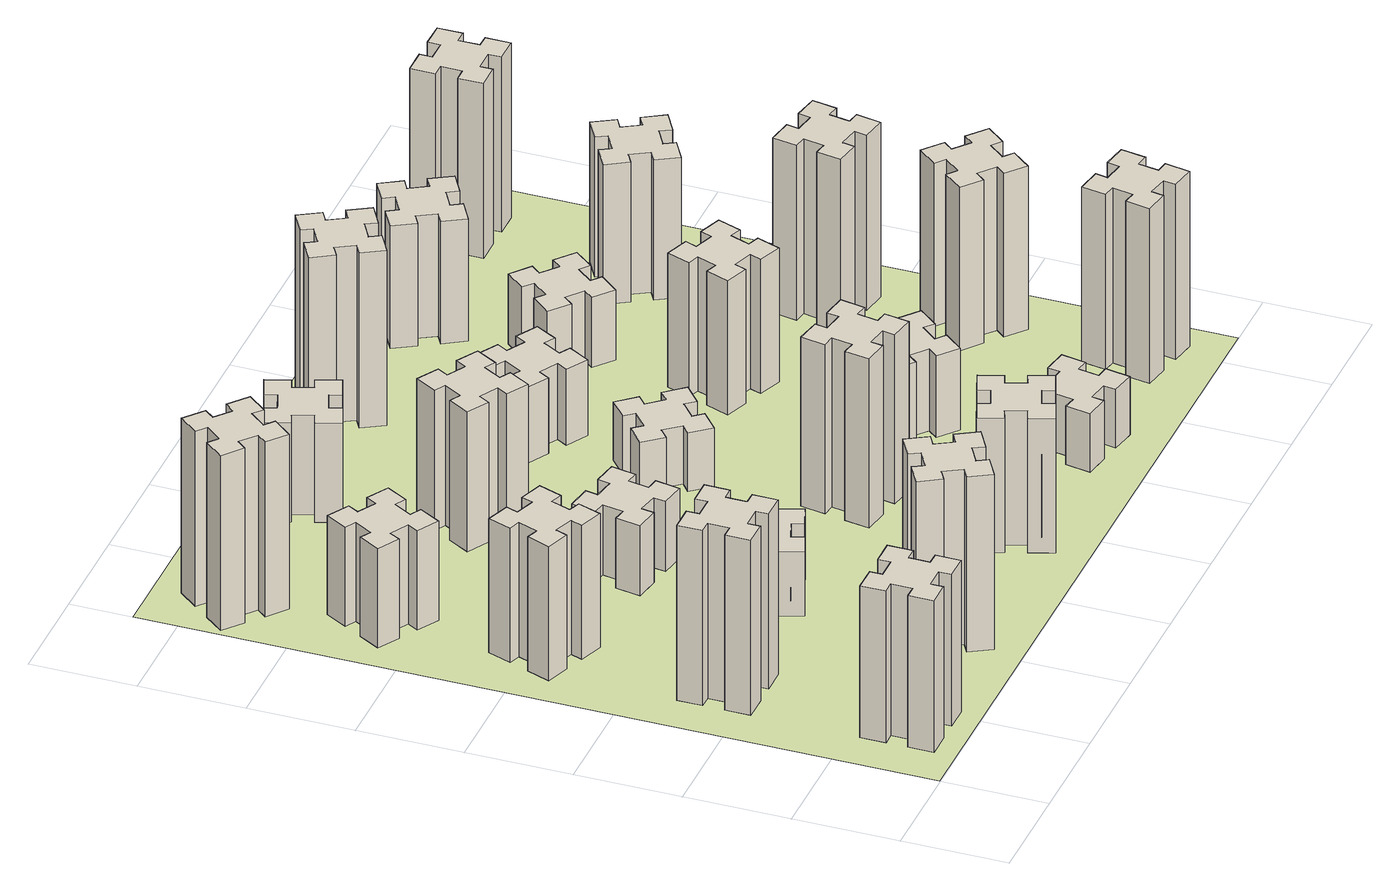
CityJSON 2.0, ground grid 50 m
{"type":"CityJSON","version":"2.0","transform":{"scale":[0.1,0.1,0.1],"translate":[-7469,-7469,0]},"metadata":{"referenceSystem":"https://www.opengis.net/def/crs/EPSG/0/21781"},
"CityObjects":{
"building1":{"type":"Building","attributes":{"class":"1000","function":"1000","usage":"1000","yearOfConstruction":2016,"roofType":"1000","measuredHeight":78,"storeysAboveGround":30,"storeysBelowGround":0},"geometry":[{"type":"Solid","lod":"1","boundaries":[[[[0,1,2,3,4,5,6,7,8,9,10,11,12,13,14,15,16,17,18,19]],[[17,16,20,21]],[[16,15,22,20]],[[15,14,23,22]],[[14,13,24,23]],[[13,12,25,24]],[[12,11,26,25]],[[11,10,27,26]],[[10,9,28,27]],[[9,8,29,28]],[[8,7,30,29]],[[7,6,31,30]],[[6,5,32,31]],[[5,4,33,32]],[[4,3,34,33]],[[3,2,35,34]],[[2,1,36,35]],[[1,0,37,36]],[[0,19,38,37]],[[19,18,39,38]],[[18,17,21,39]],[[24,25,26,27,28,29,30,31,32,33,34,35,36,37,38,39,21,20,22,23]]]]}]},
"building2":{"type":"Building","attributes":{"class":"1000","function":"1000","usage":"1000","yearOfConstruction":2016,"roofType":"1000","measuredHeight":90,"storeysAboveGround":30,"storeysBelowGround":0},"geometry":[{"type":"Solid","lod":"1","boundaries":[[[[40,41,42,43,44,45,46,47,48,49,50,51,52,53,54,55,56,57,58,59]],[[57,56,60,61]],[[56,55,62,60]],[[55,54,63,62]],[[54,53,64,63]],[[53,52,65,64]],[[52,51,66,65]],[[51,50,67,66]],[[50,49,68,67]],[[49,48,69,68]],[[48,47,70,69]],[[47,46,71,70]],[[46,45,72,71]],[[45,44,73,72]],[[44,43,74,73]],[[43,42,75,74]],[[42,41,76,75]],[[41,40,77,76]],[[40,59,78,77]],[[59,58,79,78]],[[58,57,61,79]],[[64,65,66,67,68,69,70,71,72,73,74,75,76,77,78,79,61,60,62,63]]]]}]},
"building3":{"type":"Building","attributes":{"class":"1000","function":"1000","usage":"1000","yearOfConstruction":2016,"roofType":"1000","measuredHeight":69,"storeysAboveGround":30,"storeysBelowGround":0},"geometry":[{"type":"Solid","lod":"1","boundaries":[[[[80,81,82,83,84,85,86,87,88,89,90,91,92,93,94,95,96,97,98,99]],[[97,96,100,101]],[[96,95,102,100]],[[95,94,103,102]],[[94,93,104,103]],[[93,92,105,104]],[[92,91,106,105]],[[91,90,107,106]],[[90,89,108,107]],[[89,88,109,108]],[[88,87,110,109]],[[87,86,111,110]],[[86,85,112,111]],[[85,84,113,112]],[[84,83,114,113]],[[83,82,115,114]],[[82,81,116,115]],[[81,80,117,116]],[[80,99,118,117]],[[99,98,119,118]],[[98,97,101,119]],[[104,105,106,107,108,109,110,111,112,113,114,115,116,117,118,119,101,100,102,103]]]]}]},
"building4":{"type":"Building","attributes":{"class":"1000","function":"1000","usage":"1000","yearOfConstruction":2016,"roofType":"1000","measuredHeight":51,"storeysAboveGround":30,"storeysBelowGround":0},"geometry":[{"type":"Solid","lod":"1","boundaries":[[[[120,121,122,123,124,125,126,127,128,129,130,131,132,133,134,135,136,137,138,139]],[[137,136,140,141]],[[136,135,142,140]],[[135,134,143,142]],[[134,133,144,143]],[[133,132,145,144]],[[132,131,146,145]],[[131,130,147,146]],[[130,129,148,147]],[[129,128,149,148]],[[128,127,150,149]],[[127,126,151,150]],[[126,125,152,151]],[[125,124,153,152]],[[124,123,154,153]],[[123,122,155,154]],[[122,121,156,155]],[[121,120,157,156]],[[120,139,158,157]],[[139,138,159,158]],[[138,137,141,159]],[[144,145,146,147,148,149,150,151,152,153,154,155,156,157,158,159,141,140,142,143]]]]}]},
"building5":{"type":"Building","attributes":{"class":"1000","function":"1000","usage":"1000","yearOfConstruction":2016,"roofType":"1000","measuredHeight":90,"storeysAboveGround":30,"storeysBelowGround":0},"geometry":[{"type":"Solid","lod":"1","boundaries":[[[[160,161,162,163,164,165,166,167,168,169,170,171,172,173,174,175,176,177,178,179]],[[177,176,180,181]],[[176,175,182,180]],[[175,174,183,182]],[[174,173,184,183]],[[173,172,185,184]],[[172,171,186,185]],[[171,170,187,186]],[[170,169,188,187]],[[169,168,189,188]],[[168,167,190,189]],[[167,166,191,190]],[[166,165,192,191]],[[165,164,193,192]],[[164,163,194,193]],[[163,162,195,194]],[[162,161,196,195]],[[161,160,197,196]],[[160,179,198,197]],[[179,178,199,198]],[[178,177,181,199]],[[184,185,186,187,188,189,190,191,192,193,194,195,196,197,198,199,181,180,182,183]]]]}]},
"building6":{"type":"Building","attributes":{"class":"1000","function":"1000","usage":"1000","yearOfConstruction":2016,"roofType":"1000","measuredHeight":90,"storeysAboveGround":30,"storeysBelowGround":0},"geometry":[{"type":"Solid","lod":"1","boundaries":[[[[200,201,202,203,204,205,206,207,208,209,210,211,212,213,214,215,216,217,218,219]],[[217,216,220,221]],[[216,215,222,220]],[[215,214,223,222]],[[214,213,224,223]],[[213,212,225,224]],[[212,211,226,225]],[[211,210,227,226]],[[210,209,228,227]],[[209,208,229,228]],[[208,207,230,229]],[[207,206,231,230]],[[206,205,232,231]],[[205,204,233,232]],[[204,203,234,233]],[[203,202,235,234]],[[202,201,236,235]],[[201,200,237,236]],[[200,219,238,237]],[[219,218,239,238]],[[218,217,221,239]],[[224,225,226,227,228,229,230,231,232,233,234,235,236,237,238,239,221,220,222,223]]]]}]},
"building7":{"type":"Building","attributes":{"class":"1000","function":"1000","usage":"1000","yearOfConstruction":2016,"roofType":"1000","measuredHeight":33,"storeysAboveGround":30,"storeysBelowGround":0},"geometry":[{"type":"Solid","lod":"1","boundaries":[[[[240,241,242,243,244,245,246,247,248,249,250,251,252,253,254,255,256,257,258,259]],[[257,256,260,261]],[[256,255,262,260]],[[255,254,263,262]],[[254,253,264,263]],[[253,252,265,264]],[[252,251,266,265]],[[251,250,267,266]],[[250,249,268,267]],[[249,248,269,268]],[[248,247,270,269]],[[247,246,271,270]],[[246,245,272,271]],[[245,244,273,272]],[[244,243,274,273]],[[243,242,275,274]],[[242,241,276,275]],[[241,240,277,276]],[[240,259,278,277]],[[259,258,279,278]],[[258,257,261,279]],[[264,265,266,267,268,269,270,271,272,273,274,275,276,277,278,279,261,260,262,263]]]]}]},
"building8":{"type":"Building","attributes":{"class":"1000","function":"1000","usage":"1000","yearOfConstruction":2016,"roofType":"1000","measuredHeight":36,"storeysAboveGround":30,"storeysBelowGround":0},"geometry":[{"type":"Solid","lod":"1","boundaries":[[[[280,281,282,283,284,285,286,287,288,289,290,291,292,293,294,295,296,297,298,299]],[[297,296,300,301]],[[296,295,302,300]],[[295,294,303,302]],[[294,293,304,303]],[[293,292,305,304]],[[292,291,306,305]],[[291,290,307,306]],[[290,289,308,307]],[[289,288,309,308]],[[288,287,310,309]],[[287,286,311,310]],[[286,285,312,311]],[[285,284,313,312]],[[284,283,314,313]],[[283,282,315,314]],[[282,281,316,315]],[[281,280,317,316]],[[280,299,318,317]],[[299,298,319,318]],[[298,297,301,319]],[[304,305,306,307,308,309,310,311,312,313,314,315,316,317,318,319,301,300,302,303]]]]}]},
"building9":{"type":"Building","attributes":{"class":"1000","function":"1000","usage":"1000","yearOfConstruction":2016,"roofType":"1000","measuredHeight":72,"storeysAboveGround":30,"storeysBelowGround":0},"geometry":[{"type":"Solid","lod":"1","boundaries":[[[[320,321,322,323,324,325,326,327,328,329,330,331,332,333,334,335,336,337,338,339]],[[337,336,340,341]],[[336,335,342,340]],[[335,334,343,342]],[[334,333,344,343]],[[333,332,345,344]],[[332,331,346,345]],[[331,330,347,346]],[[330,329,348,347]],[[329,328,349,348]],[[328,327,350,349]],[[327,326,351,350]],[[326,325,352,351]],[[325,324,353,352]],[[324,323,354,353]],[[323,322,355,354]],[[322,321,356,355]],[[321,320,357,356]],[[320,339,358,357]],[[339,338,359,358]],[[338,337,341,359]],[[344,345,346,347,348,349,350,351,352,353,354,355,356,357,358,359,341,340,342,343]]]]}]},
"building10":{"type":"Building","attributes":{"class":"1000","function":"1000","usage":"1000","yearOfConstruction":2016,"roofType":"1000","measuredHeight":69,"storeysAboveGround":30,"storeysBelowGround":0},"geometry":[{"type":"Solid","lod":"1","boundaries":[[[[360,361,362,363,364,365,366,367,368,369,370,371,372,373,374,375,376,377,378,379]],[[377,376,380,381]],[[376,375,382,380]],[[375,374,383,382]],[[374,373,384,383]],[[373,372,385,384]],[[372,371,386,385]],[[371,370,387,386]],[[370,369,388,387]],[[369,368,389,388]],[[368,367,390,389]],[[367,366,391,390]],[[366,365,392,391]],[[365,364,393,392]],[[364,363,394,393]],[[363,362,395,394]],[[362,361,396,395]],[[361,360,397,396]],[[360,379,398,397]],[[379,378,399,398]],[[378,377,381,399]],[[384,385,386,387,388,389,390,391,392,393,394,395,396,397,398,399,381,380,382,383]]]]}]},
"building11":{"type":"Building","attributes":{"class":"1000","function":"1000","usage":"1000","yearOfConstruction":2016,"roofType":"1000","measuredHeight":51,"storeysAboveGround":30,"storeysBelowGround":0},"geometry":[{"type":"Solid","lod":"1","boundaries":[[[[400,401,402,403,404,405,406,407,408,409,410,411,412,413,414,415,416,417,418,419]],[[417,416,420,421]],[[416,415,422,420]],[[415,414,423,422]],[[414,413,424,423]],[[413,412,425,424]],[[412,411,426,425]],[[411,410,427,426]],[[410,409,428,427]],[[409,408,429,428]],[[408,407,430,429]],[[407,406,431,430]],[[406,405,432,431]],[[405,404,433,432]],[[404,403,434,433]],[[403,402,435,434]],[[402,401,436,435]],[[401,400,437,436]],[[400,419,438,437]],[[419,418,439,438]],[[418,417,421,439]],[[424,425,426,427,428,429,430,431,432,433,434,435,436,437,438,439,421,420,422,423]]]]}]},
"building12":{"type":"Building","attributes":{"class":"1000","function":"1000","usage":"1000","yearOfConstruction":2016,"roofType":"1000","measuredHeight":87,"storeysAboveGround":30,"storeysBelowGround":0},"geometry":[{"type":"Solid","lod":"1","boundaries":[[[[440,441,442,443,444,445,446,447,448,449,450,451,452,453,454,455,456,457,458,459]],[[457,456,460,461]],[[456,455,462,460]],[[455,454,463,462]],[[454,453,464,463]],[[453,452,465,464]],[[452,451,466,465]],[[451,450,467,466]],[[450,449,468,467]],[[449,448,469,468]],[[448,447,470,469]],[[447,446,471,470]],[[446,445,472,471]],[[445,444,473,472]],[[444,443,474,473]],[[443,442,475,474]],[[442,441,476,475]],[[441,440,477,476]],[[440,459,478,477]],[[459,458,479,478]],[[458,457,461,479]],[[464,465,466,467,468,469,470,471,472,473,474,475,476,477,478,479,461,460,462,463]]]]}]},
"building13":{"type":"Building","attributes":{"class":"1000","function":"1000","usage":"1000","yearOfConstruction":2016,"roofType":"1000","measuredHeight":30,"storeysAboveGround":30,"storeysBelowGround":0},"geometry":[{"type":"Solid","lod":"1","boundaries":[[[[480,481,482,483,484,485,486,487,488,489,490,491,492,493,494,495,496,497,498,499]],[[497,496,500,501]],[[496,495,502,500]],[[495,494,503,502]],[[494,493,504,503]],[[493,492,505,504]],[[492,491,506,505]],[[491,490,507,506]],[[490,489,508,507]],[[489,488,509,508]],[[488,487,510,509]],[[487,486,511,510]],[[486,485,512,511]],[[485,484,513,512]],[[484,483,514,513]],[[483,482,515,514]],[[482,481,516,515]],[[481,480,517,516]],[[480,499,518,517]],[[499,498,519,518]],[[498,497,501,519]],[[504,505,506,507,508,509,510,511,512,513,514,515,516,517,518,519,501,500,502,503]]]]}]},
"building14":{"type":"Building","attributes":{"class":"1000","function":"1000","usage":"1000","yearOfConstruction":2016,"roofType":"1000","measuredHeight":39,"storeysAboveGround":30,"storeysBelowGround":0},"geometry":[{"type":"Solid","lod":"1","boundaries":[[[[520,521,522,523,524,525,526,527,528,529,530,531,532,533,534,535,536,537,538,539]],[[537,536,540,541]],[[536,535,542,540]],[[535,534,543,542]],[[534,533,544,543]],[[533,532,545,544]],[[532,531,546,545]],[[531,530,547,546]],[[530,529,548,547]],[[529,528,549,548]],[[528,527,550,549]],[[527,526,551,550]],[[526,525,552,551]],[[525,524,553,552]],[[524,523,554,553]],[[523,522,555,554]],[[522,521,556,555]],[[521,520,557,556]],[[520,539,558,557]],[[539,538,559,558]],[[538,537,541,559]],[[544,545,546,547,548,549,550,551,552,553,554,555,556,557,558,559,541,540,542,543]]]]}]},
"building15":{"type":"Building","attributes":{"class":"1000","function":"1000","usage":"1000","yearOfConstruction":2016,"roofType":"1000","measuredHeight":30,"storeysAboveGround":30,"storeysBelowGround":0},"geometry":[{"type":"Solid","lod":"1","boundaries":[[[[560,561,562,563,564,565,566,567,568,569,570,571,572,573,574,575,576,577,578,579]],[[577,576,580,581]],[[576,575,582,580]],[[575,574,583,582]],[[574,573,584,583]],[[573,572,585,584]],[[572,571,586,585]],[[571,570,587,586]],[[570,569,588,587]],[[569,568,589,588]],[[568,567,590,589]],[[567,566,591,590]],[[566,565,592,591]],[[565,564,593,592]],[[564,563,594,593]],[[563,562,595,594]],[[562,561,596,595]],[[561,560,597,596]],[[560,579,598,597]],[[579,578,599,598]],[[578,577,581,599]],[[584,585,586,587,588,589,590,591,592,593,594,595,596,597,598,599,581,580,582,583]]]]}]},
"building16":{"type":"Building","attributes":{"class":"1000","function":"1000","usage":"1000","yearOfConstruction":2016,"roofType":"1000","measuredHeight":90,"storeysAboveGround":30,"storeysBelowGround":0},"geometry":[{"type":"Solid","lod":"1","boundaries":[[[[600,601,602,603,604,605,606,607,608,609,610,611,612,613,614,615,616,617,618,619]],[[617,616,620,621]],[[616,615,622,620]],[[615,614,623,622]],[[614,613,624,623]],[[613,612,625,624]],[[612,611,626,625]],[[611,610,627,626]],[[610,609,628,627]],[[609,608,629,628]],[[608,607,630,629]],[[607,606,631,630]],[[606,605,632,631]],[[605,604,633,632]],[[604,603,634,633]],[[603,602,635,634]],[[602,601,636,635]],[[601,600,637,636]],[[600,619,638,637]],[[619,618,639,638]],[[618,617,621,639]],[[624,625,626,627,628,629,630,631,632,633,634,635,636,637,638,639,621,620,622,623]]]]}]},
"building17":{"type":"Building","attributes":{"class":"1000","function":"1000","usage":"1000","yearOfConstruction":2016,"roofType":"1000","measuredHeight":42,"storeysAboveGround":30,"storeysBelowGround":0},"geometry":[{"type":"Solid","lod":"1","boundaries":[[[[640,641,642,643,644,645,646,647,648,649,650,651,652,653,654,655,656,657,658,659]],[[657,656,660,661]],[[656,655,662,660]],[[655,654,663,662]],[[654,653,664,663]],[[653,652,665,664]],[[652,651,666,665]],[[651,650,667,666]],[[650,649,668,667]],[[649,648,669,668]],[[648,647,670,669]],[[647,646,671,670]],[[646,645,672,671]],[[645,644,673,672]],[[644,643,674,673]],[[643,642,675,674]],[[642,641,676,675]],[[641,640,677,676]],[[640,659,678,677]],[[659,658,679,678]],[[658,657,661,679]],[[664,665,666,667,668,669,670,671,672,673,674,675,676,677,678,679,661,660,662,663]]]]}]},
"building18":{"type":"Building","attributes":{"class":"1000","function":"1000","usage":"1000","yearOfConstruction":2016,"roofType":"1000","measuredHeight":69,"storeysAboveGround":30,"storeysBelowGround":0},"geometry":[{"type":"Solid","lod":"1","boundaries":[[[[680,681,682,683,684,685,686,687,688,689,690,691,692,693,694,695,696,697,698,699]],[[697,696,700,701]],[[696,695,702,700]],[[695,694,703,702]],[[694,693,704,703]],[[693,692,705,704]],[[692,691,706,705]],[[691,690,707,706]],[[690,689,708,707]],[[689,688,709,708]],[[688,687,710,709]],[[687,686,711,710]],[[686,685,712,711]],[[685,684,713,712]],[[684,683,714,713]],[[683,682,715,714]],[[682,681,716,715]],[[681,680,717,716]],[[680,699,718,717]],[[699,698,719,718]],[[698,697,701,719]],[[704,705,706,707,708,709,710,711,712,713,714,715,716,717,718,719,701,700,702,703]]]]}]},
"building19":{"type":"Building","attributes":{"class":"1000","function":"1000","usage":"1000","yearOfConstruction":2016,"roofType":"1000","measuredHeight":36,"storeysAboveGround":30,"storeysBelowGround":0},"geometry":[{"type":"Solid","lod":"1","boundaries":[[[[720,721,722,723,724,725,726,727,728,729,730,731,732,733,734,735,736,737,738,739]],[[737,736,740,741]],[[736,735,742,740]],[[735,734,743,742]],[[734,733,744,743]],[[733,732,745,744]],[[732,731,746,745]],[[731,730,747,746]],[[730,729,748,747]],[[729,728,749,748]],[[728,727,750,749]],[[727,726,751,750]],[[726,725,752,751]],[[725,724,753,752]],[[724,723,754,753]],[[723,722,755,754]],[[722,721,756,755]],[[721,720,757,756]],[[720,739,758,757]],[[739,738,759,758]],[[738,737,741,759]],[[744,745,746,747,748,749,750,751,752,753,754,755,756,757,758,759,741,740,742,743]]]]}]},
"building20":{"type":"Building","attributes":{"class":"1000","function":"1000","usage":"1000","yearOfConstruction":2016,"roofType":"1000","measuredHeight":90,"storeysAboveGround":30,"storeysBelowGround":0},"geometry":[{"type":"Solid","lod":"1","boundaries":[[[[760,761,762,763,764,765,766,767,768,769,770,771,772,773,774,775,776,777,778,779]],[[777,776,780,781]],[[776,775,782,780]],[[775,774,783,782]],[[774,773,784,783]],[[773,772,785,784]],[[772,771,786,785]],[[771,770,787,786]],[[770,769,788,787]],[[769,768,789,788]],[[768,767,790,789]],[[767,766,791,790]],[[766,765,792,791]],[[765,764,793,792]],[[764,763,794,793]],[[763,762,795,794]],[[762,761,796,795]],[[761,760,797,796]],[[760,779,798,797]],[[779,778,799,798]],[[778,777,781,799]],[[784,785,786,787,788,789,790,791,792,793,794,795,796,797,798,799,781,780,782,783]]]]}]},
"building21":{"type":"Building","attributes":{"class":"1000","function":"1000","usage":"1000","yearOfConstruction":2016,"roofType":"1000","measuredHeight":63,"storeysAboveGround":30,"storeysBelowGround":0},"geometry":[{"type":"Solid","lod":"1","boundaries":[[[[800,801,802,803,804,805,806,807,808,809,810,811,812,813,814,815,816,817,818,819]],[[817,816,820,821]],[[816,815,822,820]],[[815,814,823,822]],[[814,813,824,823]],[[813,812,825,824]],[[812,811,826,825]],[[811,810,827,826]],[[810,809,828,827]],[[809,808,829,828]],[[808,807,830,829]],[[807,806,831,830]],[[806,805,832,831]],[[805,804,833,832]],[[804,803,834,833]],[[803,802,835,834]],[[802,801,836,835]],[[801,800,837,836]],[[800,819,838,837]],[[819,818,839,838]],[[818,817,821,839]],[[824,825,826,827,828,829,830,831,832,833,834,835,836,837,838,839,821,820,822,823]]]]}]},
"building22":{"type":"Building","attributes":{"class":"1000","function":"1000","usage":"1000","yearOfConstruction":2016,"roofType":"1000","measuredHeight":84,"storeysAboveGround":30,"storeysBelowGround":0},"geometry":[{"type":"Solid","lod":"1","boundaries":[[[[840,841,842,843,844,845,846,847,848,849,850,851,852,853,854,855,856,857,858,859]],[[857,856,860,861]],[[856,855,862,860]],[[855,854,863,862]],[[854,853,864,863]],[[853,852,865,864]],[[852,851,866,865]],[[851,850,867,866]],[[850,849,868,867]],[[849,848,869,868]],[[848,847,870,869]],[[847,846,871,870]],[[846,845,872,871]],[[845,844,873,872]],[[844,843,874,873]],[[843,842,875,874]],[[842,841,876,875]],[[841,840,877,876]],[[840,859,878,877]],[[859,858,879,878]],[[858,857,861,879]],[[864,865,866,867,868,869,870,871,872,873,874,875,876,877,878,879,861,860,862,863]]]]}]},
"building23":{"type":"Building","attributes":{"class":"1000","function":"1000","usage":"1000","yearOfConstruction":2016,"roofType":"1000","measuredHeight":90,"storeysAboveGround":30,"storeysBelowGround":0},"geometry":[{"type":"Solid","lod":"1","boundaries":[[[[880,881,882,883,884,885,886,887,888,889,890,891,892,893,894,895,896,897,898,899]],[[897,896,900,901]],[[896,895,902,900]],[[895,894,903,902]],[[894,893,904,903]],[[893,892,905,904]],[[892,891,906,905]],[[891,890,907,906]],[[890,889,908,907]],[[889,888,909,908]],[[888,887,910,909]],[[887,886,911,910]],[[886,885,912,911]],[[885,884,913,912]],[[884,883,914,913]],[[883,882,915,914]],[[882,881,916,915]],[[881,880,917,916]],[[880,899,918,917]],[[899,898,919,918]],[[898,897,901,919]],[[904,905,906,907,908,909,910,911,912,913,914,915,916,917,918,919,901,900,902,903]]]]}]},
"building24":{"type":"Building","attributes":{"class":"1000","function":"1000","usage":"1000","yearOfConstruction":2016,"roofType":"1000","measuredHeight":72,"storeysAboveGround":30,"storeysBelowGround":0},"geometry":[{"type":"Solid","lod":"1","boundaries":[[[[920,921,922,923,924,925,926,927,928,929,930,931,932,933,934,935,936,937,938,939]],[[937,936,940,941]],[[936,935,942,940]],[[935,934,943,942]],[[934,933,944,943]],[[933,932,945,944]],[[932,931,946,945]],[[931,930,947,946]],[[930,929,948,947]],[[929,928,949,948]],[[928,927,950,949]],[[927,926,951,950]],[[926,925,952,951]],[[925,924,953,952]],[[924,923,954,953]],[[923,922,955,954]],[[922,921,956,955]],[[921,920,957,956]],[[920,939,958,957]],[[939,938,959,958]],[[938,937,941,959]],[[944,945,946,947,948,949,950,951,952,953,954,955,956,957,958,959,941,940,942,943]]]]}]},
"building25":{"type":"Building","attributes":{"class":"1000","function":"1000","usage":"1000","yearOfConstruction":2016,"roofType":"1000","measuredHeight":90,"storeysAboveGround":30,"storeysBelowGround":0},"geometry":[{"type":"Solid","lod":"1","boundaries":[[[[960,961,962,963,964,965,966,967,968,969,970,971,972,973,974,975,976,977,978,979]],[[977,976,980,981]],[[976,975,982,980]],[[975,974,983,982]],[[974,973,984,983]],[[973,972,985,984]],[[972,971,986,985]],[[971,970,987,986]],[[970,969,988,987]],[[969,968,989,988]],[[968,967,990,989]],[[967,966,991,990]],[[966,965,992,991]],[[965,964,993,992]],[[964,963,994,993]],[[963,962,995,994]],[[962,961,996,995]],[[961,960,997,996]],[[960,979,998,997]],[[979,978,999,998]],[[978,977,981,999]],[[984,985,986,987,988,989,990,991,992,993,994,995,996,997,998,999,981,980,982,983]]]]}]},
"landuse1":{"type":"LandUse","attributes":{"name":"plot1","function":"1010"},"geometry":[{"type":"MultiSurface","lod":"1","boundaries":[[[1000,1001,1002,1003]]]}]}
},
"vertices":[
[265,325,0],[265,225,0],[205,225,0],[205,105,0],[325,105,0],[325,165,0],[425,165,0],[425,105,0],[545,105,0],[545,225,0],[485,225,0],[485,325,0],[545,325,0],[545,445,0],[425,445,0],[425,385,0],[325,385,0],[325,445,0],[205,445,0],[205,325,0],[325,385,780],[325,445,780],[425,385,780],[425,445,780],[545,445,780],[545,325,780],[485,325,780],[485,225,780],[545,225,780],[545,105,780],[425,105,780],[425,165,780],[325,165,780],[325,105,780],[205,105,780],[205,225,780],[265,225,780],[265,325,780],[205,325,780],[205,445,780],
[265,1165,0],[265,1065,0],[205,1065,0],[205,945,0],[325,945,0],[325,1005,0],[425,1005,0],[425,945,0],[545,945,0],[545,1065,0],[485,1065,0],[485,1165,0],[545,1165,0],[545,1285,0],[425,1285,0],[425,1225,0],[325,1225,0],[325,1285,0],[205,1285,0],[205,1165,0],[325,1225,900],[325,1285,900],[425,1225,900],[425,1285,900],[545,1285,900],[545,1165,900],[485,1165,900],[485,1065,900],[545,1065,900],[545,945,900],[425,945,900],[425,1005,900],[325,1005,900],[325,945,900],[205,945,900],[205,1065,900],[265,1065,900],[265,1165,900],[205,1165,900],[205,1285,900],
[291,1869,0],[385,1835,0],[364,1779,0],[477,1737,0],[518,1850,0],[462,1871,0],[496,1965,0],[552,1944,0],[593,2057,0],[480,2098,0],[460,2042,0],[366,2076,0],[387,2132,0],[274,2173,0],[233,2060,0],[289,2040,0],[255,1946,0],[199,1967,0],[157,1854,0],[270,1813,0],[255,1946,690],[199,1967,690],[289,2040,690],[233,2060,690],[274,2173,690],[387,2132,690],[366,2076,690],[460,2042,690],[480,2098,690],[593,2057,690],[552,1944,690],[496,1965,690],[462,1871,690],[518,1850,690],[477,1737,690],[364,1779,690],[385,1835,690],[291,1869,690],[270,1813,690],[157,1854,690],
[446,2597,0],[496,2684,0],[548,2654,0],[608,2758,0],[504,2818,0],[474,2766,0],[387,2816,0],[417,2868,0],[313,2928,0],[253,2824,0],[305,2794,0],[255,2707,0],[203,2737,0],[143,2633,0],[247,2573,0],[277,2625,0],[364,2575,0],[334,2523,0],[438,2463,0],[498,2567,0],[364,2575,510],[334,2523,510],[277,2625,510],[247,2573,510],[143,2633,510],[203,2737,510],[255,2707,510],[305,2794,510],[253,2824,510],[313,2928,510],[417,2868,510],[387,2816,510],[474,2766,510],[504,2818,510],[608,2758,510],[548,2654,510],[496,2684,510],[446,2597,510],[498,2567,510],[438,2463,510],
[1127,255,0],[1214,305,0],[1244,253,0],[1348,313,0],[1288,417,0],[1236,387,0],[1186,474,0],[1238,504,0],[1178,608,0],[1074,548,0],[1104,496,0],[1017,446,0],[987,498,0],[883,438,0],[943,334,0],[995,364,0],[1045,277,0],[993,247,0],[1053,143,0],[1157,203,0],[1045,277,900],[993,247,900],[995,364,900],[943,334,900],[883,438,900],[987,498,900],[1017,446,900],[1104,496,900],[1074,548,900],[1178,608,900],[1238,504,900],[1186,474,900],[1236,387,900],[1288,417,900],[1348,313,900],[1244,253,900],[1214,305,900],[1127,255,900],[1157,203,900],[1053,143,900],
[384,3387,0],[308,3452,0],[346,3498,0],[254,3575,0],[177,3483,0],[223,3444,0],[159,3368,0],[113,3406,0],[36,3314,0],[128,3237,0],[166,3283,0],[243,3219,0],[204,3173,0],[296,3096,0],[373,3188,0],[327,3226,0],[392,3303,0],[438,3264,0],[515,3356,0],[423,3433,0],[392,3303,900],[438,3264,900],[327,3226,900],[373,3188,900],[296,3096,900],[204,3173,900],[243,3219,900],[166,3283,900],[128,3237,900],[36,3314,900],[113,3406,900],[159,3368,900],[223,3444,900],[177,3483,900],[254,3575,900],[346,3498,900],[308,3452,900],[384,3387,900],[423,3433,900],[515,3356,900],
[1125,1336,0],[1031,1302,0],[1010,1358,0],[897,1317,0],[939,1204,0],[995,1225,0],[1029,1131,0],[973,1110,0],[1014,997,0],[1127,1039,0],[1106,1095,0],[1200,1129,0],[1220,1073,0],[1333,1114,0],[1292,1227,0],[1236,1206,0],[1202,1300,0],[1258,1320,0],[1217,1433,0],[1104,1392,0],[1202,1300,330],[1258,1320,330],[1236,1206,330],[1292,1227,330],[1333,1114,330],[1220,1073,330],[1200,1129,330],[1106,1095,330],[1127,1039,330],[1014,997,330],[973,1110,330],[1029,1131,330],[995,1225,330],[939,1204,330],[897,1317,330],[1010,1358,330],[1031,1302,330],[1125,1336,330],[1104,1392,330],[1217,1433,330],
[1047,1756,0],[1145,1738,0],[1135,1679,0],[1253,1658,0],[1274,1777,0],[1215,1787,0],[1232,1885,0],[1291,1875,0],[1312,1993,0],[1194,2014,0],[1184,1955,0],[1085,1972,0],[1096,2031,0],[977,2052,0],[957,1934,0],[1016,1924,0],[998,1825,0],[939,1836,0],[918,1717,0],[1037,1697,0],[998,1825,360],[939,1836,360],[1016,1924,360],[957,1934,360],[977,2052,360],[1096,2031,360],[1085,1972,360],[1184,1955,360],[1194,2014,360],[1312,1993,360],[1291,1875,360],[1232,1885,360],[1215,1787,360],[1274,1777,360],[1253,1658,360],[1135,1679,360],[1145,1738,360],[1047,1756,360],[1037,1697,360],[918,1717,360],
[1314,2666,0],[1227,2716,0],[1257,2768,0],[1153,2828,0],[1093,2724,0],[1145,2694,0],[1095,2607,0],[1043,2637,0],[983,2533,0],[1087,2473,0],[1117,2525,0],[1204,2475,0],[1174,2423,0],[1278,2363,0],[1338,2467,0],[1286,2497,0],[1336,2584,0],[1388,2554,0],[1448,2658,0],[1344,2718,0],[1336,2584,720],[1388,2554,720],[1286,2497,720],[1338,2467,720],[1278,2363,720],[1174,2423,720],[1204,2475,720],[1117,2525,720],[1087,2473,720],[983,2533,720],[1043,2637,720],[1095,2607,720],[1145,2694,720],[1093,2724,720],[1153,2828,720],[1257,2768,720],[1227,2716,720],[1314,2666,720],[1344,2718,720],[1448,2658,720],
[1965,496,0],[1871,462,0],[1850,518,0],[1737,477,0],[1779,364,0],[1835,385,0],[1869,291,0],[1813,270,0],[1854,157,0],[1967,199,0],[1946,255,0],[2040,289,0],[2060,233,0],[2173,274,0],[2132,387,0],[2076,366,0],[2042,460,0],[2098,480,0],[2057,593,0],[1944,552,0],[2042,460,690],[2098,480,690],[2076,366,690],[2132,387,690],[2173,274,690],[2060,233,690],[2040,289,690],[1946,255,690],[1967,199,690],[1854,157,690],[1813,270,690],[1869,291,690],[1835,385,690],[1779,364,690],[1737,477,690],[1850,518,690],[1871,462,690],[1965,496,690],[1944,552,690],[2057,593,690],
[1125,3456,0],[1031,3422,0],[1010,3478,0],[897,3437,0],[939,3324,0],[995,3345,0],[1029,3251,0],[973,3230,0],[1014,3117,0],[1127,3159,0],[1106,3215,0],[1200,3249,0],[1220,3193,0],[1333,3234,0],[1292,3347,0],[1236,3326,0],[1202,3420,0],[1258,3440,0],[1217,3553,0],[1104,3512,0],[1202,3420,510],[1258,3440,510],[1236,3326,510],[1292,3347,510],[1333,3234,510],[1220,3193,510],[1200,3249,510],[1106,3215,510],[1127,3159,510],[1014,3117,510],[973,3230,510],[1029,3251,510],[995,3345,510],[939,3324,510],[897,3437,510],[1010,3478,510],[1031,3422,510],[1125,3456,510],[1104,3512,510],[1217,3553,510],
[2055,1047,0],[2072,1145,0],[2131,1135,0],[2152,1253,0],[2034,1274,0],[2024,1215,0],[1925,1232,0],[1936,1291,0],[1817,1312,0],[1797,1194,0],[1856,1184,0],[1838,1085,0],[1779,1096,0],[1758,977,0],[1877,957,0],[1887,1016,0],[1985,998,0],[1975,939,0],[2093,918,0],[2114,1037,0],[1985,998,870],[1975,939,870],[1887,1016,870],[1877,957,870],[1758,977,870],[1779,1096,870],[1838,1085,870],[1856,1184,870],[1797,1194,870],[1817,1312,870],[1936,1291,870],[1925,1232,870],[2024,1215,870],[2034,1274,870],[2152,1253,870],[2131,1135,870],[2072,1145,870],[2055,1047,870],[2114,1037,870],[2093,918,870],
[1972,1988,0],[1907,2064,0],[1953,2103,0],[1876,2195,0],[1784,2118,0],[1823,2072,0],[1746,2007,0],[1708,2053,0],[1616,1976,0],[1693,1884,0],[1739,1923,0],[1803,1846,0],[1757,1808,0],[1834,1716,0],[1926,1793,0],[1888,1839,0],[1964,1903,0],[2003,1857,0],[2095,1934,0],[2018,2026,0],[1964,1903,300],[2003,1857,300],[1888,1839,300],[1926,1793,300],[1834,1716,300],[1757,1808,300],[1803,1846,300],[1739,1923,300],[1693,1884,300],[1616,1976,300],[1708,2053,300],[1746,2007,300],[1823,2072,300],[1784,2118,300],[1876,2195,300],[1953,2103,300],[1907,2064,300],[1972,1988,300],[2018,2026,300],[2095,1934,300],
[2026,2497,0],[2076,2584,0],[2128,2554,0],[2188,2658,0],[2084,2718,0],[2054,2666,0],[1967,2716,0],[1997,2768,0],[1893,2828,0],[1833,2724,0],[1885,2694,0],[1835,2607,0],[1783,2637,0],[1723,2533,0],[1827,2473,0],[1857,2525,0],[1944,2475,0],[1914,2423,0],[2018,2363,0],[2078,2467,0],[1944,2475,390],[1914,2423,390],[1857,2525,390],[1827,2473,390],[1723,2533,390],[1783,2637,390],[1835,2607,390],[1885,2694,390],[1833,2724,390],[1893,2828,390],[1997,2768,390],[1967,2716,390],[2054,2666,390],[2084,2718,390],[2188,2658,390],[2128,2554,390],[2076,2584,390],[2026,2497,390],[2078,2467,390],[2018,2363,390],
[2596,444,0],[2578,345,0],[2519,356,0],[2498,237,0],[2617,217,0],[2627,276,0],[2725,258,0],[2715,199,0],[2833,178,0],[2854,297,0],[2795,307,0],[2812,405,0],[2871,395,0],[2892,513,0],[2774,534,0],[2764,475,0],[2665,492,0],[2676,551,0],[2557,572,0],[2537,454,0],[2665,492,300],[2676,551,300],[2764,475,300],[2774,534,300],[2892,513,300],[2871,395,300],[2812,405,300],[2795,307,300],[2854,297,300],[2833,178,300],[2715,199,300],[2725,258,300],[2627,276,300],[2617,217,300],[2498,237,300],[2519,356,300],[2578,345,300],[2596,444,300],[2537,454,300],[2557,572,300],
[1844,3556,0],[1757,3506,0],[1727,3558,0],[1623,3498,0],[1683,3394,0],[1735,3424,0],[1785,3337,0],[1733,3307,0],[1793,3203,0],[1897,3263,0],[1867,3315,0],[1954,3365,0],[1984,3313,0],[2088,3373,0],[2028,3477,0],[1976,3447,0],[1926,3534,0],[1978,3564,0],[1918,3668,0],[1814,3608,0],[1926,3534,900],[1978,3564,900],[1976,3447,900],[2028,3477,900],[2088,3373,900],[1984,3313,900],[1954,3365,900],[1867,3315,900],[1897,3263,900],[1793,3203,900],[1733,3307,900],[1785,3337,900],[1735,3424,900],[1683,3394,900],[1623,3498,900],[1727,3558,900],[1757,3506,900],[1844,3556,900],[1814,3608,900],[1918,3668,900],
[2647,1006,0],[2712,1083,0],[2758,1044,0],[2835,1136,0],[2743,1213,0],[2704,1167,0],[2628,1232,0],[2666,1278,0],[2574,1355,0],[2497,1263,0],[2543,1224,0],[2479,1148,0],[2433,1186,0],[2356,1094,0],[2448,1017,0],[2486,1063,0],[2563,999,0],[2524,953,0],[2616,876,0],[2693,968,0],[2563,999,420],[2524,953,420],[2486,1063,420],[2448,1017,420],[2356,1094,420],[2433,1186,420],[2479,1148,420],[2543,1224,420],[2497,1263,420],[2574,1355,420],[2666,1278,420],[2628,1232,420],[2704,1167,420],[2743,1213,420],[2835,1136,420],[2758,1044,420],[2712,1083,420],[2647,1006,420],[2693,968,420],[2616,876,420],
[2682,1871,0],[2716,1965,0],[2772,1944,0],[2813,2057,0],[2700,2098,0],[2680,2042,0],[2586,2076,0],[2607,2132,0],[2494,2173,0],[2453,2060,0],[2509,2040,0],[2475,1946,0],[2419,1967,0],[2377,1854,0],[2490,1813,0],[2511,1869,0],[2605,1835,0],[2584,1779,0],[2697,1737,0],[2738,1850,0],[2605,1835,690],[2584,1779,690],[2511,1869,690],[2490,1813,690],[2377,1854,690],[2419,1967,690],[2475,1946,690],[2509,2040,690],[2453,2060,690],[2494,2173,690],[2607,2132,690],[2586,2076,690],[2680,2042,690],[2700,2098,690],[2813,2057,690],[2772,1944,690],[2716,1965,690],[2682,1871,690],[2738,1850,690],[2697,1737,690],
[2486,2643,0],[2563,2579,0],[2524,2533,0],[2616,2456,0],[2693,2548,0],[2647,2586,0],[2712,2663,0],[2758,2624,0],[2835,2716,0],[2743,2793,0],[2704,2747,0],[2628,2812,0],[2666,2858,0],[2574,2935,0],[2497,2843,0],[2543,2804,0],[2479,2728,0],[2433,2766,0],[2356,2674,0],[2448,2597,0],[2479,2728,360],[2433,2766,360],[2543,2804,360],[2497,2843,360],[2574,2935,360],[2666,2858,360],[2628,2812,360],[2704,2747,360],[2743,2793,360],[2835,2716,360],[2758,2624,360],[2712,2663,360],[2647,2586,360],[2693,2548,360],[2616,2456,360],[2524,2533,360],[2563,2579,360],[2486,2643,360],[2448,2597,360],[2356,2674,360],
[3504,475,0],[3405,492,0],[3416,551,0],[3297,572,0],[3277,454,0],[3336,444,0],[3318,345,0],[3259,356,0],[3238,237,0],[3357,217,0],[3367,276,0],[3465,258,0],[3455,199,0],[3573,178,0],[3594,297,0],[3535,307,0],[3552,405,0],[3611,395,0],[3632,513,0],[3514,534,0],[3552,405,900],[3611,395,900],[3535,307,900],[3594,297,900],[3573,178,900],[3455,199,900],[3465,258,900],[3367,276,900],[3357,217,900],[3238,237,900],[3259,356,900],[3318,345,900],[3336,444,900],[3277,454,900],[3297,572,900],[3416,551,900],[3405,492,900],[3504,475,900],[3514,534,900],[3632,513,900],
[2716,3347,0],[2666,3434,0],[2718,3464,0],[2658,3568,0],[2554,3508,0],[2584,3456,0],[2497,3406,0],[2467,3458,0],[2363,3398,0],[2423,3294,0],[2475,3324,0],[2525,3237,0],[2473,3207,0],[2533,3103,0],[2637,3163,0],[2607,3215,0],[2694,3265,0],[2724,3213,0],[2828,3273,0],[2768,3377,0],[2694,3265,630],[2724,3213,630],[2607,3215,630],[2637,3163,630],[2533,3103,630],[2473,3207,630],[2525,3237,630],[2475,3324,630],[2423,3294,630],[2363,3398,630],[2467,3458,630],[2497,3406,630],[2584,3456,630],[2554,3508,630],[2658,3568,630],[2718,3464,630],[2666,3434,630],[2716,3347,630],[2768,3377,630],[2828,3273,630],
[3487,1006,0],[3552,1083,0],[3598,1044,0],[3675,1136,0],[3583,1213,0],[3544,1167,0],[3468,1232,0],[3506,1278,0],[3414,1355,0],[3337,1263,0],[3383,1224,0],[3319,1148,0],[3273,1186,0],[3196,1094,0],[3288,1017,0],[3326,1063,0],[3403,999,0],[3364,953,0],[3456,876,0],[3533,968,0],[3403,999,840],[3364,953,840],[3326,1063,840],[3288,1017,840],[3196,1094,840],[3273,1186,840],[3319,1148,840],[3383,1224,840],[3337,1263,840],[3414,1355,840],[3506,1278,840],[3468,1232,840],[3544,1167,840],[3583,1213,840],[3675,1136,840],[3598,1044,840],[3552,1083,840],[3487,1006,840],[3533,968,840],[3456,876,840],
[3267,1656,0],[3365,1638,0],[3355,1579,0],[3473,1558,0],[3494,1677,0],[3435,1687,0],[3452,1785,0],[3511,1775,0],[3532,1893,0],[3414,1914,0],[3404,1855,0],[3305,1872,0],[3316,1931,0],[3197,1952,0],[3177,1834,0],[3236,1824,0],[3218,1725,0],[3159,1736,0],[3138,1617,0],[3257,1597,0],[3218,1725,900],[3159,1736,900],[3236,1824,900],[3177,1834,900],[3197,1952,900],[3316,1931,900],[3305,1872,900],[3404,1855,900],[3414,1914,900],[3532,1893,900],[3511,1775,900],[3452,1785,900],[3435,1687,900],[3494,1677,900],[3473,1558,900],[3355,1579,900],[3365,1638,900],[3267,1656,900],[3257,1597,900],[3138,1617,900],
[3247,2475,0],[3334,2525,0],[3364,2473,0],[3468,2533,0],[3408,2637,0],[3356,2607,0],[3306,2694,0],[3358,2724,0],[3298,2828,0],[3194,2768,0],[3224,2716,0],[3137,2666,0],[3107,2718,0],[3003,2658,0],[3063,2554,0],[3115,2584,0],[3165,2497,0],[3113,2467,0],[3173,2363,0],[3277,2423,0],[3165,2497,720],[3113,2467,720],[3115,2584,720],[3063,2554,720],[3003,2658,720],[3107,2718,720],[3137,2666,720],[3224,2716,720],[3194,2768,720],[3298,2828,720],[3358,2724,720],[3306,2694,720],[3356,2607,720],[3408,2637,720],[3468,2533,720],[3364,2473,720],[3334,2525,720],[3247,2475,720],[3277,2423,720],[3173,2363,720],
[3285,3325,0],[3385,3325,0],[3385,3265,0],[3505,3265,0],[3505,3385,0],[3445,3385,0],[3445,3485,0],[3505,3485,0],[3505,3605,0],[3385,3605,0],[3385,3545,0],[3285,3545,0],[3285,3605,0],[3165,3605,0],[3165,3485,0],[3225,3485,0],[3225,3385,0],[3165,3385,0],[3165,3265,0],[3285,3265,0],[3225,3385,900],[3165,3385,900],[3225,3485,900],[3165,3485,900],[3165,3605,900],[3285,3605,900],[3285,3545,900],[3385,3545,900],[3385,3605,900],[3505,3605,900],[3505,3485,900],[3445,3485,900],[3445,3385,900],[3505,3385,900],[3505,3265,900],[3385,3265,900],[3385,3325,900],[3285,3325,900],[3285,3265,900],[3165,3265,900],
[5,3705,0],[3705,3705,0],[3705,5,0],[5,5,0]
]}
